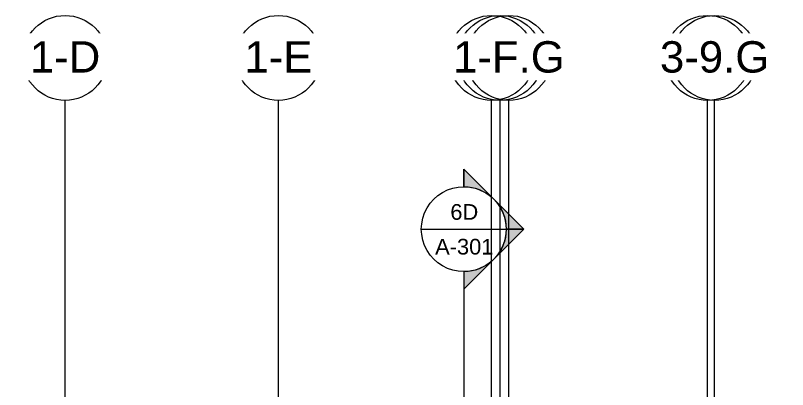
# Model space of a CAD drawing. Header units: inches. Extents: x -23565 to -43, y -324 to 853.
# Drawn here: x -7859 to -6986, y 412 to 835 of the extents above; entities that cross this region are included whole.
import ezdxf

# ---------------------------------------------------------------- set-up
doc = ezdxf.new("R2010")
doc.units = ezdxf.units.IN
doc.header["$MEASUREMENT"] = 0
doc.linetypes.add('Grid Line 1_2_', pattern=[0.8749999999999999, 0.4999999999999999, -0.125, 0.125, -0.125])
for name, color, linetype, lineweight in [('G-ANNO-SYMB', 111, 'Continuous', 9), ('S-GRID', 1, 'Continuous', 9), ('S-GRID-IDEN', 1, 'Continuous', 9)]:
    doc.layers.add(name, color=color, linetype=linetype, lineweight=lineweight)
doc.styles.add('Arial_1', font='arial.ttf', dxfattribs={"height": 35.40718562874248})
doc.styles.add('Arial_2', font='arial.ttf', dxfattribs={"height": 17.70359281437124})

# ---------------------------------------------------------------- blocks, each defined once
blk = doc.blocks.new('Grid - Grid Head - Circle-14747-Building Section - North_South looking West _ Fitness Center')
at = {"layer": 'S-GRID-IDEN'}
blk.add_circle((-21143.80281039632, 786.6570754422739), 48, dxfattribs=at)
blk = doc.blocks.new('Section - Section Head - Filled-1526-Building Section - North_South looking West _ Fitness Center')
at = {"layer": 'G-ANNO-SYMB'}
h = blk.add_hatch(color=256, dxfattribs=at)
edge = h.paths.add_edge_path(flags=0)
edge.add_arc((-22248.8330880685, 593.1570754422742), 48.06247118192713, 89.99999999999989, 132.0783950246226, ccw=False)
edge.add_line((-22248.8330880685, 641.2195466242014), (-22248.8330880685, 661.0393264361825))
edge.add_line((-22248.8330880685, 661.0393264361825), (-22281.04199878177, 628.8304157229086))
h = blk.add_hatch(color=256, dxfattribs=at)
edge = h.paths.add_edge_path(flags=0)
edge.add_line((-22282.77421356545, 627.0982009392283), (-22316.7153390624, 593.1570754422742))
edge.add_line((-22316.7153390624, 593.1570754422742), (-22296.8330880685, 593.157075442274))
edge.add_arc((-22248.8330880685, 593.1570754422735), 48.00000000000296, 135, 179.9999999999997, ccw=False)
h = blk.add_hatch(color=256, dxfattribs=at)
edge = h.paths.add_edge_path(flags=0)
edge.add_arc((-22248.8330880685, 593.157075442274), 47.99999999999977, 180.0000000000001, 224.9999999999984, ccw=False)
edge.add_line((-22296.8330880685, 593.1570754422742), (-22316.7153390624, 593.1570754422743))
edge.add_line((-22316.7153390624, 593.1570754422743), (-22282.77421356545, 559.21594994532))
h = blk.add_hatch(color=256, dxfattribs=at)
edge = h.paths.add_edge_path(flags=0)
edge.add_line((-22281.04199878177, 557.4837351616393), (-22248.8330880685, 525.2748244483652))
edge.add_line((-22248.8330880685, 525.2748244483652), (-22248.8330880685, 545.0946042603463))
edge.add_arc((-22248.8330880685, 593.1570754422737), 48.06247118192778, 227.9216049753765, 270, ccw=False)
for p, q in [((-22316.7153390624, 593.1570754422743), (-22248.8330880685, 661.0393264361825)), ((-22281.04199878177, 628.8304157229086), (-22248.8330880685, 661.0393264361825)), ((-22248.8330880685, 641.157075442274), (-22248.8330880685, 661.0393264361825)), ((-22248.8330880685, 661.0393264361825), (-22248.8330880685, 641.2195466242014)), ((-22316.7153390624, 593.1570754422742), (-22282.77421356545, 627.0982009392283)), ((-22316.7153390624, 593.1570754422743), (-22248.8330880685, 525.2748244483656)), ((-22296.8330880685, 593.157075442274), (-22316.7153390624, 593.1570754422742)), ((-22282.77421356545, 559.21594994532), (-22316.7153390624, 593.1570754422743)), ((-22316.7153390624, 593.1570754422743), (-22296.8330880685, 593.1570754422742)), ((-22248.8330880685, 525.2748244483652), (-22281.04199878177, 557.4837351616393)), ((-22248.8330880685, 545.157075442274), (-22248.8330880685, 525.2748244483656)), ((-22248.8330880685, 545.0946042603463), (-22248.8330880685, 525.2748244483652))]:
    blk.add_line(p, q, dxfattribs=at)
for centre, radius, start, end in [((-22248.8330880685, 593.157075442274), 47.99999999999989, 89.99999999999987, 269.9999999999995), ((-22248.8330880685, 593.1570754422742), 48.06247118192713, 89.99999999999953, 132.0783950246223), ((-22248.8330880685, 593.157075442274), 47.99999999999994, 269.9999999999996, 89.99999999999993), ((-22248.8330880685, 593.1570754422735), 48.00000000000296, 134.9999999999997, 179.9999999999993), ((-22248.8330880685, 593.157075442274), 47.99999999999977, 179.9999999999997, 224.999999999998), ((-22248.8330880685, 593.1570754422737), 48.06247118192778, 227.9216049753762, 269.9999999999996)]:
    blk.add_arc(centre, radius, start, end, dxfattribs=at)

msp = doc.modelspace()

# ---------------------------------------------------------------- linework, layer by layer
at = {"layer": 'G-ANNO-SYMB'}
for p, q in [((-7399.814798744423, 593.1570754422739), (-7303.814798744423, 593.1570754422739)), ((-7351.814798744434, 545.1570754422744), (-7351.814798744434, -79.66080684492748))]:
    msp.add_line(p, q, dxfattribs=at)
at = {"layer": 'S-GRID', "linetype": 'Grid Line 1_2_'}
for p, q in [((-7802.771945172319, -293.0358781800439), (-7802.771945172319, 738.6570754422744)), ((-7802.771945172319, -293.0358781800439), (-7802.771945172319, 738.6570754422744)), ((-7561.521945172319, -293.0358781800439), (-7561.521945172319, 738.6570754422744)), ((-7561.521945172315, -293.0358781800439), (-7561.521945172315, 738.6570754422744)), ((-7320.271945172319, -293.0358781800439), (-7320.271945172319, 738.6570754422744)), ((-7310.771945172282, -293.0358781800439), (-7310.771945172282, 738.6570754422744)), ((-7300.771945172282, -293.0358781800439), (-7300.771945172282, 738.6570754422744)), ((-7076.021945172319, -293.0358781800439), (-7076.021945172319, 738.6570754422744)), ((-7068.021945172315, -293.0358781800439), (-7068.021945172315, 738.6570754422744))]:
    msp.add_line(p, q, dxfattribs=at)

# ---------------------------------------------------------------- block references
at = {"layer": 'G-ANNO-SYMB', "extrusion": (0, 0, -1)}
msp.add_blockref('Section - Section Head - Filled-1526-Building Section - North_South looking West _ Fitness Center', (29600.64788681293, 0), dxfattribs=at)
at = {"layer": 'S-GRID-IDEN'}
for p in [(13341.03086522403, 0), (13582.28086522403, 0), (13823.53086522401, 0), (14067.78086522402, 0)]:
    msp.add_blockref('Grid - Grid Head - Circle-14747-Building Section - North_South looking West _ Fitness Center', p, dxfattribs=at)

# ---------------------------------------------------------------- texts
at = {"layer": 'G-ANNO-SYMB', "char_height": 17.70359281437124, "attachment_point": 2, "line_spacing_factor": 0.9385317878468563, "style": 'Arial_2'}
for s, insert, width in [('6D', (-7351.200058782548, 621.4953245809785), 37.58399999999996), ('A-301', (-7351.200058782546, 582.2228362023129), 78.62399999999991)]:
    msp.add_mtext(s, dxfattribs=dict(at, insert=insert, width=width))

# ---------------------------------------------------------------- next in the draw order: texts
at = {"layer": 'S-GRID-IDEN', "char_height": 35.40718562874248, "width": 85.10399999999991, "attachment_point": 2, "line_spacing_factor": 0.9385317878468563, "style": 'Arial_1', "bg_fill": 3, "box_fill_scale": 1.25, "bg_fill_color": 0, "bg_fill_transparency": 0}
for s, insert in [('3-6', (-7802.781172474374, 805.5308123521395)), ('3-7', (-7561.531172474374, 805.5308123521395)), ('3-8', (-7320.281172474374, 805.5308123521395)), ('3-9', (-7076.031172474374, 805.5308123521395))]:
    msp.add_mtext(s, dxfattribs=dict(at, insert=insert))

# ---------------------------------------------------------------- next in the draw order: block references
at = {"layer": 'S-GRID-IDEN'}
for p in [(13341.03086522403, 0), (13582.28086522403, 0), (13833.03086522406, 0), (14075.78086522403, 0)]:
    msp.add_blockref('Grid - Grid Head - Circle-14747-Building Section - North_South looking West _ Fitness Center', p, dxfattribs=at)

# ---------------------------------------------------------------- next in the draw order: texts
at = {"layer": 'S-GRID-IDEN', "char_height": 35.40718562874248, "attachment_point": 2, "line_spacing_factor": 0.9385317878468563, "style": 'Arial_1', "bg_fill": 3, "box_fill_scale": 1.25, "bg_fill_color": 0, "bg_fill_transparency": 0}
for s, insert, width in [('1-D', (-7802.781172474373, 805.5308123521395), 94.60799999999989), ('1-E', (-7561.531172474375, 805.5308123521395), 91.5839999999999), ('1-F', (-7310.78117247434, 805.5308123521395), 88.1279999999999), ('3-9.G', (-7068.031172474372, 805.5308123521395), 147.3119999999998)]:
    msp.add_mtext(s, dxfattribs=dict(at, insert=insert, width=width))

# ---------------------------------------------------------------- next in the draw order: block references
at = {"layer": 'S-GRID-IDEN'}
msp.add_blockref('Grid - Grid Head - Circle-14747-Building Section - North_South looking West _ Fitness Center', (13843.03086522406, 0), dxfattribs=at)

# ---------------------------------------------------------------- next in the draw order: texts
at = {"layer": 'S-GRID-IDEN', "insert": (-7300.781172474338, 805.5308123521395), "char_height": 35.40718562874248, "width": 150.3359999999998, "attachment_point": 2, "line_spacing_factor": 0.9385317878468563, "style": 'Arial_1', "bg_fill": 3, "box_fill_scale": 1.25, "bg_fill_color": 0, "bg_fill_transparency": 0}
msp.add_mtext('1-F.G', dxfattribs=at)

doc.saveas('drawing.dxf')
